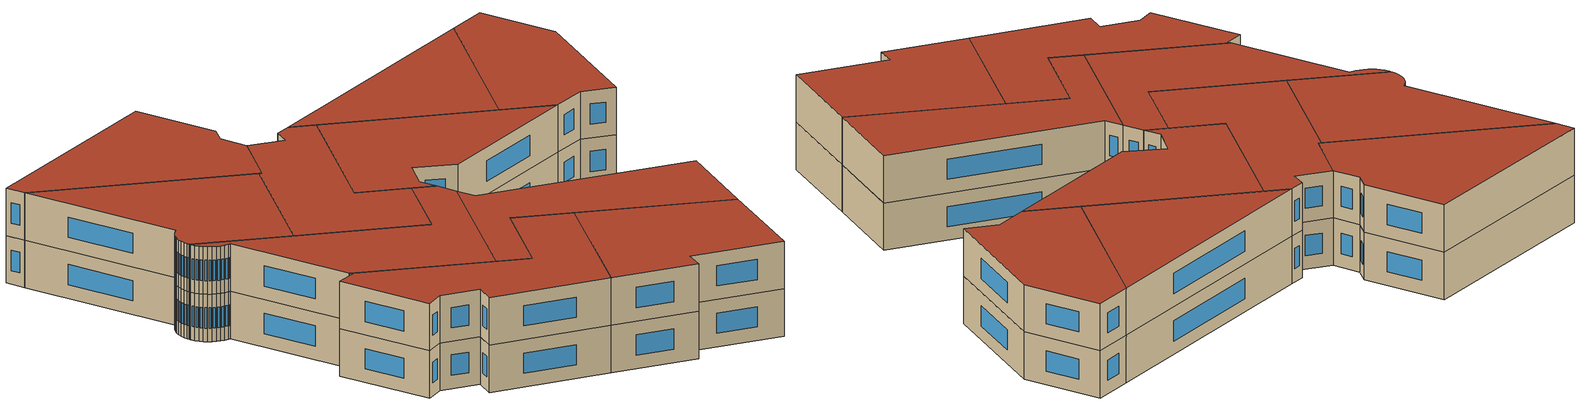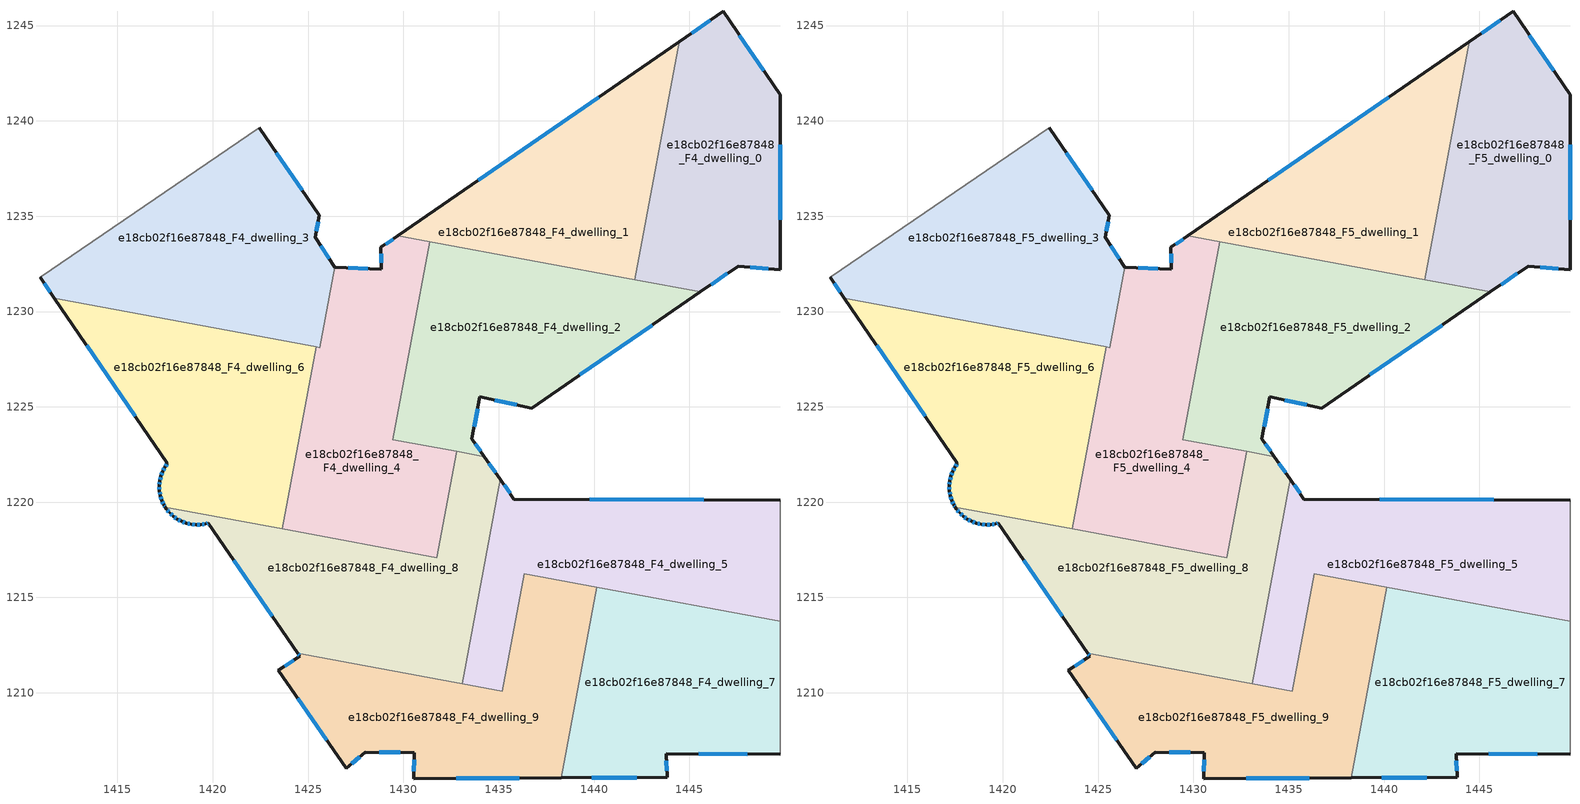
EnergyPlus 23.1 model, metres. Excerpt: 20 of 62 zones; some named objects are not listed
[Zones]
e18cb02f16e87848_F4_dwelling_0
 floor to e18cb02f16e87848_F3_dwelling_0 (EU_floor_Construction): 1446.76,1245.74 1449.75,1241.37 1449.75,1232.18 1447.55,1232.39 1445.58,1231.03 1442.14,1231.66 1444.46,1244.15 z12
 wall outside (EU_wall_Construction): 1445.58,1231.03 1447.55,1232.39 1449.75,1232.18 1449.75,1241.37 1446.76,1245.74 1444.46,1244.15 z12:15
 wall to e18cb02f16e87848_F4_dwelling_1 (EU_wall_Construction): 1444.46,1244.15 1442.14,1231.66 z12:15
 wall to e18cb02f16e87848_F4_dwelling_2 (EU_wall_Construction): 1442.14,1231.66 1445.58,1231.03 z12:15
 window (EU_Window_Construction): 1446.11,1245.29 1445.12,1244.61 / 1448.9,1242.62 1447.62,1244.49 / 1449.75,1234.81 1449.75,1238.74 / 1448.18,1232.33 1449.12,1232.24 / 1446.14,1231.41 1446.99,1232 z12.86:14.14
e18cb02f16e87848_F4_dwelling_1
 floor to e18cb02f16e87848_F3_dwelling_1 (EU_floor_Construction): 1444.46,1244.15 1442.14,1231.66 1429.72,1233.97 z12
 wall outside (EU_wall_Construction): 1444.46,1244.15 1429.72,1233.97 z12:15
 wall to e18cb02f16e87848_F4_dwelling_4 (EU_wall_Construction): 1429.72,1233.97 1431.37,1233.66 z12:15
 wall to e18cb02f16e87848_F4_dwelling_2 (EU_wall_Construction): 1431.38,1233.67 1442.14,1231.66 z12:15
 window (EU_Window_Construction): 1440.25,1241.24 1433.93,1236.88 z12.86:14.14
e18cb02f16e87848_F4_dwelling_2
 floor to e18cb02f16e87848_F3_dwelling_2 (EU_floor_Construction): 1445.58,1231.03 1436.72,1224.93 1434.01,1225.52 1433.59,1223.34 1434.24,1222.39 1429.45,1223.28 1431.38,1233.67 z12
 wall outside (EU_wall_Construction): 1434.24,1222.39 1433.59,1223.34 1434.01,1225.52 1436.72,1224.93 1445.58,1231.03 z12:15
 wall to e18cb02f16e87848_F4_dwelling_4 (EU_wall_Construction): 1431.38,1233.67 1429.45,1223.28 1432.79,1222.66 z12:15
 wall to e18cb02f16e87848_F4_dwelling_8 (EU_wall_Construction): 1432.79,1222.66 1434.24,1222.39 z12:15
 window (EU_Window_Construction): 1434.79,1225.35 1435.95,1225.1 / 1433.71,1223.96 1433.89,1224.9 / 1434.06,1222.66 1433.77,1223.07 / 1439.25,1226.67 1443.05,1229.28 z12.86:14.14
e18cb02f16e87848_F4_dwelling_3
 floor to e18cb02f16e87848_F3_dwelling_3 (EU_floor_Construction): 1422.43,1239.64 1425.59,1235.05 1425.38,1233.88 1426.4,1232.32 1425.61,1228.11 1411.68,1230.7 1410.94,1231.78 z12
 wall outside (EU_wall_Construction): 1426.4,1232.32 1425.38,1233.88 1425.59,1235.05 1422.43,1239.64 / 1410.94,1231.78 1411.68,1230.7 z12:15
 wall to e18cb02f16e87848_F4_dwelling_4 (EU_wall_Construction): 1425.43,1228.14 1425.61,1228.11 1426.4,1232.32 z12:15
 wall adiabatic (EU_wall_Construction): 1422.43,1239.64 1410.94,1231.78 z12:15
 wall to e18cb02f16e87848_F4_dwelling_6 (EU_wall_Construction): 1411.68,1230.7 1425.43,1228.14 z12:15
 window (EU_Window_Construction): 1424.68,1236.36 1423.33,1238.33 / 1425.44,1234.22 1425.53,1234.71 / 1426.11,1232.77 1425.67,1233.44 / 1411.15,1231.47 1411.47,1231.01 z12.86:14.14
e18cb02f16e87848_F4_dwelling_4
 floor to e18cb02f16e87848_F3_dwelling_4 (EU_floor_Construction): 1431.38,1233.67 1429.45,1223.28 1432.79,1222.66 1431.75,1217.09 1423.66,1218.6 1425.43,1228.14 1425.61,1228.11 1426.4,1232.32 1428.84,1232.23 1428.82,1233.36 1429.72,1233.97 z12
 wall outside (EU_wall_Construction): 1429.72,1233.97 1428.82,1233.36 1428.84,1232.23 1426.4,1232.32 z12:15
 wall to e18cb02f16e87848_F4_dwelling_8 (EU_wall_Construction): 1423.66,1218.6 1431.75,1217.09 1432.79,1222.66 z12:15
 wall to e18cb02f16e87848_F4_dwelling_6 (EU_wall_Construction): 1425.43,1228.14 1423.66,1218.6 z12:15
 window (EU_Window_Construction): 1428.83,1233.03 1428.83,1232.55 / 1429.46,1233.8 1429.08,1233.53 / 1428.14,1232.25 1427.1,1232.29 z12.86:14.14
e18cb02f16e87848_F4_dwelling_5
 floor to e18cb02f16e87848_F3_dwelling_5 (EU_floor_Construction): 1449.75,1220.1 1449.75,1213.75 1436.34,1216.24 1435.19,1210.08 1433.08,1210.47 1435.07,1221.2 1435.8,1220.16 z12
 wall outside (EU_wall_Construction): 1449.75,1220.1 1435.8,1220.16 1435.07,1221.2 z12:15
 wall adiabatic (EU_wall_Construction): 1449.75,1213.75 1449.75,1220.1 z12:15
 wall to e18cb02f16e87848_F4_dwelling_9 (EU_wall_Construction): 1433.08,1210.47 1435.19,1210.08 1436.34,1216.24 1440.15,1215.54 z12:15
 wall to e18cb02f16e87848_F4_dwelling_8 (EU_wall_Construction): 1435.07,1221.2 1433.08,1210.47 z12:15
 wall to e18cb02f16e87848_F4_dwelling_7 (EU_wall_Construction): 1440.15,1215.54 1449.75,1213.75 z12:15
 window (EU_Window_Construction): 1435.59,1220.46 1435.28,1220.9 / 1445.77,1220.12 1439.79,1220.14 z12.86:14.14
e18cb02f16e87848_F4_dwelling_6
 floor to e18cb02f16e87848_F3_dwelling_6 (EU_floor_Construction): 1425.43,1228.14 1423.66,1218.6 1417.5,1219.74 1417.43,1219.86 1417.33,1220.09 1417.25,1220.34 1417.21,1220.6 1417.2,1220.86 1417.22,1221.12 1417.28,1221.37 1417.37,1221.61 1417.49,1221.84 1417.62,1222.03 1411.68,1230.7 z12
 wall outside (EU_wall_Construction): 1411.68,1230.7 1417.62,1222.03 1417.49,1221.84 1417.37,1221.61 1417.28,1221.37 1417.22,1221.12 1417.2,1220.86 1417.21,1220.6 1417.25,1220.34 1417.33,1220.09 1417.43,1219.86 1417.5,1219.74 z12:15
 wall to e18cb02f16e87848_F4_dwelling_8 (EU_wall_Construction): 1417.5,1219.74 1423.66,1218.6 z12:15
 window (EU_Window_Construction): 1417.36,1220.03 1417.4,1219.92 / 1417.27,1220.27 1417.3,1220.16 / 1417.22,1220.52 1417.24,1220.42 / 1417.2,1220.78 1417.2,1220.67 / 1417.22,1221.04 1417.21,1220.93 / 1417.26,1221.3 1417.24,1221.19 / 1417.35,1221.54 1417.31,1221.44 / 1417.46,1221.78 1417.41,1221.68 / 1417.59,1221.98 1417.53,1221.9 / 1413.38,1228.22 1415.93,1224.51 / 1417.45,1219.82 1417.48,1219.78 z12.86:14.14
e18cb02f16e87848_F4_dwelling_7
 floor to e18cb02f16e87848_F3_dwelling_7 (EU_floor_Construction): 1449.75,1213.75 1449.75,1206.77 1443.78,1206.8 1443.84,1205.56 1438.29,1205.54 1440.15,1215.54 z12
 wall outside (EU_wall_Construction): 1438.29,1205.54 1443.84,1205.56 1443.78,1206.8 1449.75,1206.77 z12:15
 wall to e18cb02f16e87848_F4_dwelling_9 (EU_wall_Construction): 1440.15,1215.54 1438.29,1205.54 z12:15
 wall adiabatic (EU_wall_Construction): 1449.75,1206.77 1449.75,1213.75 z12:15
 window (EU_Window_Construction): 1445.49,1206.79 1448.05,1206.78 / 1443.82,1205.92 1443.8,1206.45 / 1439.87,1205.54 1442.25,1205.56 z12.86:14.14
e18cb02f16e87848_F4_dwelling_8
 floor to e18cb02f16e87848_F3_dwelling_8 (EU_floor_Construction): 1434.24,1222.39 1435.07,1221.2 1433.08,1210.47 1424.45,1212.07 1419.77,1218.9 1419.64,1218.87 1419.38,1218.82 1419.12,1218.81 1418.86,1218.84 1418.61,1218.9 1418.37,1218.99 1418.14,1219.11 1417.93,1219.26 1417.74,1219.44 1417.57,1219.64 1417.54,1219.67 1417.5,1219.74 1431.75,1217.09 1432.79,1222.66 z12
 wall outside (EU_wall_Construction): 1417.5,1219.74 1417.54,1219.67 1417.57,1219.64 1417.74,1219.44 1417.93,1219.26 1418.14,1219.11 1418.37,1218.99 1418.61,1218.9 1418.86,1218.84 1419.12,1218.81 1419.38,1218.82 1419.64,1218.87 1419.77,1218.9 1424.45,1212.07 / 1435.07,1221.2 1434.24,1222.39 z12:15
 wall to e18cb02f16e87848_F4_dwelling_9 (EU_wall_Construction): 1424.45,1212.07 1433.08,1210.47 z12:15
 window (EU_Window_Construction): 1418.2,1219.07 1418.3,1219.02 / 1417.99,1219.22 1418.08,1219.15 / 1417.79,1219.39 1417.87,1219.31 / 1417.62,1219.58 1417.69,1219.49 / 1434.84,1221.54 1434.48,1222.05 / 1421.11,1216.95 1423.11,1214.02 / 1419.68,1218.88 1419.73,1218.89 / 1419.46,1218.83 1419.56,1218.85 / 1419.2,1218.82 1419.31,1218.82 / 1418.94,1218.83 1419.05,1218.82 / 1418.68,1218.88 1418.79,1218.85 / 1418.44,1218.96 1418.54,1218.92 z12.86:14.14
e18cb02f16e87848_F4_dwelling_9
 floor to e18cb02f16e87848_F3_dwelling_9 (EU_floor_Construction): 1440.15,1215.54 1438.29,1205.54 1430.55,1205.5 1430.56,1206.87 1428.01,1206.88 1427.01,1206.03 1423.45,1211.17 1424.56,1211.91 1424.45,1212.07 1435.19,1210.08 1436.34,1216.24 z12
 wall outside (EU_wall_Construction): 1424.45,1212.07 1424.56,1211.91 1423.45,1211.17 1427.01,1206.03 1428.01,1206.88 1430.56,1206.87 1430.55,1205.5 1438.29,1205.54 z12:15
 window (EU_Window_Construction): 1428.74,1206.88 1429.83,1206.87 / 1427.29,1206.27 1427.72,1206.64 / 1424.47,1209.7 1425.99,1207.5 / 1424.24,1211.7 1423.76,1211.38 / 1424.48,1212.03 1424.53,1211.96 / 1432.76,1205.51 1436.08,1205.53 / 1430.56,1206.48 1430.55,1205.89 z12.86:14.14
e18cb02f16e87848_F5_dwelling_0
 floor to e18cb02f16e87848_F4_dwelling_0 (EU_floor_Construction): 1446.76,1245.74 1449.75,1241.37 1449.75,1232.18 1447.55,1232.39 1445.58,1231.03 1442.14,1231.66 1444.46,1244.15 z15
 wall outside (EU_wall_Construction): 1445.58,1231.03 1447.55,1232.39 1449.75,1232.18 1449.75,1241.37 1446.76,1245.74 1444.46,1244.15 z15:18
 wall to e18cb02f16e87848_F5_dwelling_1 (EU_wall_Construction): 1444.46,1244.15 1442.14,1231.66 z15:18
 wall to e18cb02f16e87848_F5_dwelling_2 (EU_wall_Construction): 1442.14,1231.66 1445.58,1231.03 z15:18
 window (EU_Window_Construction): 1446.11,1245.29 1445.12,1244.61 / 1448.9,1242.62 1447.62,1244.49 / 1449.75,1234.81 1449.75,1238.74 / 1448.18,1232.33 1449.12,1232.24 / 1446.14,1231.41 1446.99,1232 z15.86:17.14
 roof outside (EU_roof_Construction): 1449.75,1232.18 1449.75,1241.37 1446.76,1245.74 1444.46,1244.15 1442.14,1231.66 1445.58,1231.03 1447.55,1232.39 z18
e18cb02f16e87848_F5_dwelling_1
 floor to e18cb02f16e87848_F4_dwelling_1 (EU_floor_Construction): 1444.46,1244.15 1442.14,1231.66 1429.72,1233.97 z15
 wall outside (EU_wall_Construction): 1444.46,1244.15 1429.72,1233.97 z15:18
 wall to e18cb02f16e87848_F5_dwelling_4 (EU_wall_Construction): 1429.72,1233.97 1431.37,1233.66 z15:18
 wall to e18cb02f16e87848_F5_dwelling_2 (EU_wall_Construction): 1431.38,1233.67 1442.14,1231.66 z15:18
 window (EU_Window_Construction): 1440.25,1241.24 1433.93,1236.88 z15.86:17.14
 roof outside (EU_roof_Construction): 1442.14,1231.66 1444.46,1244.15 1429.72,1233.97 z18
e18cb02f16e87848_F5_dwelling_2
 floor to e18cb02f16e87848_F4_dwelling_2 (EU_floor_Construction): 1445.58,1231.03 1436.72,1224.93 1434.01,1225.52 1433.59,1223.34 1434.24,1222.39 1429.45,1223.28 1431.38,1233.67 z15
 wall outside (EU_wall_Construction): 1434.24,1222.39 1433.59,1223.34 1434.01,1225.52 1436.72,1224.93 1445.58,1231.03 z15:18
 wall to e18cb02f16e87848_F5_dwelling_4 (EU_wall_Construction): 1431.38,1233.67 1429.45,1223.28 1432.79,1222.66 z15:18
 wall to e18cb02f16e87848_F5_dwelling_8 (EU_wall_Construction): 1432.79,1222.66 1434.24,1222.39 z15:18
 window (EU_Window_Construction): 1434.79,1225.35 1435.95,1225.1 / 1433.71,1223.96 1433.89,1224.9 / 1434.06,1222.66 1433.77,1223.07 / 1439.25,1226.67 1443.05,1229.28 z15.86:17.14
 roof outside (EU_roof_Construction): 1445.58,1231.03 1431.38,1233.67 1429.45,1223.28 1434.24,1222.39 1433.59,1223.34 1434.01,1225.52 1436.72,1224.93 z18
e18cb02f16e87848_F5_dwelling_3
 floor to e18cb02f16e87848_F4_dwelling_3 (EU_floor_Construction): 1422.43,1239.64 1425.59,1235.05 1425.38,1233.88 1426.4,1232.32 1425.61,1228.11 1411.68,1230.7 1410.94,1231.78 z15
 wall outside (EU_wall_Construction): 1426.4,1232.32 1425.38,1233.88 1425.59,1235.05 1422.43,1239.64 / 1410.94,1231.78 1411.68,1230.7 z15:18
 wall to e18cb02f16e87848_F5_dwelling_4 (EU_wall_Construction): 1425.43,1228.14 1425.61,1228.11 1426.4,1232.32 z15:18
 wall adiabatic (EU_wall_Construction): 1422.43,1239.64 1410.94,1231.78 z15:18
 wall to e18cb02f16e87848_F5_dwelling_6 (EU_wall_Construction): 1411.68,1230.7 1425.43,1228.14 z15:18
 window (EU_Window_Construction): 1424.68,1236.36 1423.33,1238.33 / 1425.44,1234.22 1425.53,1234.71 / 1426.11,1232.77 1425.67,1233.44 / 1411.15,1231.47 1411.47,1231.01 z15.86:17.14
 roof outside (EU_roof_Construction): 1425.61,1228.11 1426.4,1232.32 1425.38,1233.88 1425.59,1235.05 1422.43,1239.64 1410.94,1231.78 1411.68,1230.7 z18
e18cb02f16e87848_F5_dwelling_4
 floor to e18cb02f16e87848_F4_dwelling_4 (EU_floor_Construction): 1431.38,1233.67 1429.45,1223.28 1432.79,1222.66 1431.75,1217.09 1423.66,1218.6 1425.43,1228.14 1425.61,1228.11 1426.4,1232.32 1428.84,1232.23 1428.82,1233.36 1429.72,1233.97 z15
 wall outside (EU_wall_Construction): 1429.72,1233.97 1428.82,1233.36 1428.84,1232.23 1426.4,1232.32 z15:18
 wall to e18cb02f16e87848_F5_dwelling_8 (EU_wall_Construction): 1423.66,1218.6 1431.75,1217.09 1432.79,1222.66 z15:18
 wall to e18cb02f16e87848_F5_dwelling_6 (EU_wall_Construction): 1425.43,1228.14 1423.66,1218.6 z15:18
 window (EU_Window_Construction): 1428.83,1233.03 1428.83,1232.55 / 1429.46,1233.8 1429.08,1233.53 / 1428.14,1232.25 1427.1,1232.29 z15.86:17.14
 roof outside (EU_roof_Construction): 1431.75,1217.09 1432.79,1222.66 1429.45,1223.28 1431.38,1233.67 1429.72,1233.97 1428.82,1233.36 1428.84,1232.23 1426.4,1232.32 1425.61,1228.11 1425.43,1228.14 1423.66,1218.6 z18
e18cb02f16e87848_F5_dwelling_5
 floor to e18cb02f16e87848_F4_dwelling_5 (EU_floor_Construction): 1449.75,1220.1 1449.75,1213.75 1436.34,1216.24 1435.19,1210.08 1433.08,1210.47 1435.07,1221.2 1435.8,1220.16 z15
 wall outside (EU_wall_Construction): 1449.75,1220.1 1435.8,1220.16 1435.07,1221.2 z15:18
 wall adiabatic (EU_wall_Construction): 1449.75,1213.75 1449.75,1220.1 z15:18
 wall to e18cb02f16e87848_F5_dwelling_9 (EU_wall_Construction): 1433.08,1210.47 1435.19,1210.08 1436.34,1216.24 1440.15,1215.54 z15:18
 wall to e18cb02f16e87848_F5_dwelling_8 (EU_wall_Construction): 1435.07,1221.2 1433.08,1210.47 z15:18
 wall to e18cb02f16e87848_F5_dwelling_7 (EU_wall_Construction): 1440.15,1215.54 1449.75,1213.75 z15:18
 window (EU_Window_Construction): 1435.59,1220.46 1435.28,1220.9 / 1445.77,1220.12 1439.79,1220.14 z15.86:17.14
 roof outside (EU_roof_Construction): 1449.75,1213.75 1449.75,1220.1 1435.8,1220.16 1435.07,1221.2 1433.08,1210.47 1435.19,1210.08 1436.34,1216.24 z18
e18cb02f16e87848_F5_dwelling_6
 floor to e18cb02f16e87848_F4_dwelling_6 (EU_floor_Construction): 1425.43,1228.14 1423.66,1218.6 1417.5,1219.74 1417.43,1219.86 1417.33,1220.09 1417.25,1220.34 1417.21,1220.6 1417.2,1220.86 1417.22,1221.12 1417.28,1221.37 1417.37,1221.61 1417.49,1221.84 1417.62,1222.03 1411.68,1230.7 z15
 wall outside (EU_wall_Construction): 1411.68,1230.7 1417.62,1222.03 1417.49,1221.84 1417.37,1221.61 1417.28,1221.37 1417.22,1221.12 1417.2,1220.86 1417.21,1220.6 1417.25,1220.34 1417.33,1220.09 1417.43,1219.86 1417.5,1219.74 z15:18
 wall to e18cb02f16e87848_F5_dwelling_8 (EU_wall_Construction): 1417.5,1219.74 1423.66,1218.6 z15:18
 window (EU_Window_Construction): 1417.36,1220.03 1417.4,1219.92 / 1417.27,1220.27 1417.3,1220.16 / 1417.22,1220.52 1417.24,1220.42 / 1417.2,1220.78 1417.2,1220.67 / 1417.22,1221.04 1417.21,1220.93 / 1417.26,1221.3 1417.24,1221.19 / 1417.35,1221.54 1417.31,1221.44 / 1417.46,1221.78 1417.41,1221.68 / 1417.59,1221.98 1417.53,1221.9 / 1413.38,1228.22 1415.93,1224.51 / 1417.45,1219.82 1417.48,1219.78 z15.86:17.14
 roof outside (EU_roof_Construction): 1423.66,1218.6 1425.43,1228.14 1411.68,1230.7 1417.62,1222.03 1417.49,1221.84 1417.37,1221.61 1417.28,1221.37 1417.22,1221.12 1417.2,1220.86 1417.21,1220.6 1417.25,1220.34 1417.33,1220.09 1417.43,1219.86 1417.5,1219.74 z18
e18cb02f16e87848_F5_dwelling_7
 floor to e18cb02f16e87848_F4_dwelling_7 (EU_floor_Construction): 1449.75,1213.75 1449.75,1206.77 1443.78,1206.8 1443.84,1205.56 1438.29,1205.54 1440.15,1215.54 z15
 wall outside (EU_wall_Construction): 1438.29,1205.54 1443.84,1205.56 1443.78,1206.8 1449.75,1206.77 z15:18
 wall to e18cb02f16e87848_F5_dwelling_9 (EU_wall_Construction): 1440.15,1215.54 1438.29,1205.54 z15:18
 wall adiabatic (EU_wall_Construction): 1449.75,1206.77 1449.75,1213.75 z15:18
 window (EU_Window_Construction): 1445.49,1206.79 1448.05,1206.78 / 1443.82,1205.92 1443.8,1206.45 / 1439.87,1205.54 1442.25,1205.56 z15.86:17.14
 roof outside (EU_roof_Construction): 1449.75,1206.77 1449.75,1213.75 1440.15,1215.54 1438.29,1205.54 1443.84,1205.56 1443.78,1206.8 z18
e18cb02f16e87848_F5_dwelling_8
 floor to e18cb02f16e87848_F4_dwelling_8 (EU_floor_Construction): 1434.24,1222.39 1435.07,1221.2 1433.08,1210.47 1424.45,1212.07 1419.77,1218.9 1419.64,1218.87 1419.38,1218.82 1419.12,1218.81 1418.86,1218.84 1418.61,1218.9 1418.37,1218.99 1418.14,1219.11 1417.93,1219.26 1417.74,1219.44 1417.57,1219.64 1417.54,1219.67 1417.5,1219.74 1431.75,1217.09 1432.79,1222.66 z15
 wall outside (EU_wall_Construction): 1417.5,1219.74 1417.54,1219.67 1417.57,1219.64 1417.74,1219.44 1417.93,1219.26 1418.14,1219.11 1418.37,1218.99 1418.61,1218.9 1418.86,1218.84 1419.12,1218.81 1419.38,1218.82 1419.64,1218.87 1419.77,1218.9 1424.45,1212.07 / 1435.07,1221.2 1434.24,1222.39 z15:18
 wall to e18cb02f16e87848_F5_dwelling_9 (EU_wall_Construction): 1424.45,1212.07 1433.08,1210.47 z15:18
 window (EU_Window_Construction): 1418.2,1219.07 1418.3,1219.02 / 1417.99,1219.22 1418.08,1219.15 / 1417.79,1219.39 1417.87,1219.31 / 1417.62,1219.58 1417.69,1219.49 / 1434.84,1221.54 1434.48,1222.05 / 1421.11,1216.95 1423.11,1214.02 / 1419.68,1218.88 1419.73,1218.89 / 1419.46,1218.83 1419.56,1218.85 / 1419.2,1218.82 1419.31,1218.82 / 1418.94,1218.83 1419.05,1218.82 / 1418.68,1218.88 1418.79,1218.85 / 1418.44,1218.96 1418.54,1218.92 z15.86:17.14
 roof outside (EU_roof_Construction): 1433.08,1210.47 1435.07,1221.2 1434.24,1222.39 1432.79,1222.66 1431.75,1217.09 1417.5,1219.74 1417.54,1219.67 1417.57,1219.64 1417.74,1219.44 1417.93,1219.26 1418.14,1219.11 1418.37,1218.99 1418.61,1218.9 1418.86,1218.84 1419.12,1218.81 1419.38,1218.82 1419.64,1218.87 1419.77,1218.9 1424.45,1212.07 z18
e18cb02f16e87848_F5_dwelling_9
 floor to e18cb02f16e87848_F4_dwelling_9 (EU_floor_Construction): 1440.15,1215.54 1438.29,1205.54 1430.55,1205.5 1430.56,1206.87 1428.01,1206.88 1427.01,1206.03 1423.45,1211.17 1424.56,1211.91 1424.45,1212.07 1435.19,1210.08 1436.34,1216.24 z15
 wall outside (EU_wall_Construction): 1424.45,1212.07 1424.56,1211.91 1423.45,1211.17 1427.01,1206.03 1428.01,1206.88 1430.56,1206.87 1430.55,1205.5 1438.29,1205.54 z15:18
 window (EU_Window_Construction): 1428.74,1206.88 1429.83,1206.87 / 1427.29,1206.27 1427.72,1206.64 / 1424.47,1209.7 1425.99,1207.5 / 1424.24,1211.7 1423.76,1211.38 / 1424.48,1212.03 1424.53,1211.96 / 1432.76,1205.51 1436.08,1205.53 / 1430.56,1206.48 1430.55,1205.89 z15.86:17.14
 roof outside (EU_roof_Construction): 1438.29,1205.54 1440.15,1215.54 1436.34,1216.24 1435.19,1210.08 1424.45,1212.07 1424.56,1211.91 1423.45,1211.17 1427.01,1206.03 1428.01,1206.88 1430.56,1206.87 1430.55,1205.5 z18
[Building]
EU S2 Campaign: North Axis=0; Terrain=City; Solar Distribution=FullExterior
[Site:Location]
Helsinki-Vantaa.AP: Latitude=60.317; Longitude=24.963; Time Zone=2; Elevation=54.6
[SizingPeriod:WeatherFileDays]
AnnualSizingPeriod: Begin Month=1; Begin Day of Month=1; End Month=12; End Day of Month=31; Day of Week for Start Day=Monday; Use Weather File Daylight Saving Period=No; Use Weather File Rain and Snow Indicators=No
[MATERIAL]
EU_InternalMass_Material: Roughness=MediumRough; Thickness=0.1; Conductivity=1; Density=1800; Specific Heat=900; Thermal Absorptance=0.9; Solar Absorptance=0.7; Visible Absorptance=0.7
[MATERIAL:NOMASS] Roughness=MediumRough; Thermal Absorptance=0.9; Solar Absorptance=0.7; Visible Absorptance=0.7
Name | Thermal Resistance
EU_wall_NoMass | 1.10183
EU_roof_NoMass; EU_floor_NoMass | 1.70606
[WINDOWMATERIAL:SIMPLEGLAZINGSYSTEM]
EU_Window_SimpleGlazing: UFactor=3.11035; Solar Heat Gain Coefficient=0.8; Visible Transmittance=0.8
[CONSTRUCTION]
EU_wall_Construction: EU_wall_NoMass
EU_roof_Construction: EU_roof_NoMass
EU_floor_Construction: EU_floor_NoMass
EU_Window_Construction: EU_Window_SimpleGlazing
EU_InternalMass_Construction: EU_InternalMass_Material
[ZONE] Type=1; Multiplier=1; Ceiling Height=autocalculate; Floor Area=autocalculate; Part of Total Floor Area=Yes
Name | Volume
e18cb02f16e87848_F4_dwelling_0; e18cb02f16e87848_F5_dwelling_0; e18cb02f16e87848_F4_dwelling_1; e18cb02f16e87848_F5_dwelling_1 | 240.799
e18cb02f16e87848_F4_dwelling_2; e18cb02f16e87848_F5_dwelling_2 | 279.791
e18cb02f16e87848_F4_dwelling_3; e18cb02f16e87848_F5_dwelling_3 | 294.716
e18cb02f16e87848_F4_dwelling_4; e18cb02f16e87848_F5_dwelling_4 | 274.489
e18cb02f16e87848_F4_dwelling_5; e18cb02f16e87848_F5_dwelling_5 | 268.503
e18cb02f16e87848_F4_dwelling_6; e18cb02f16e87848_F5_dwelling_6 | 274.513
e18cb02f16e87848_F4_dwelling_7; e18cb02f16e87848_F5_dwelling_7 | 267.754
e18cb02f16e87848_F4_dwelling_8; e18cb02f16e87848_F5_dwelling_8 | 268.499
e18cb02f16e87848_F4_dwelling_9; e18cb02f16e87848_F5_dwelling_9 | 267.735
[INTERNALMASS] Construction=EU_InternalMass_Construction
Name | Zone or ZoneList | Surface Area
e18cb02f16e87848_F4_dwelling_0_EU_InternalMass | e18cb02f16e87848_F4_dwelling_0 | 80.2664
e18cb02f16e87848_F4_dwelling_1_EU_InternalMass | e18cb02f16e87848_F4_dwelling_1 | 80.2656
e18cb02f16e87848_F4_dwelling_2_EU_InternalMass | e18cb02f16e87848_F4_dwelling_2 | 93.2647
e18cb02f16e87848_F4_dwelling_3_EU_InternalMass | e18cb02f16e87848_F4_dwelling_3 | 98.2394
e18cb02f16e87848_F4_dwelling_4_EU_InternalMass | e18cb02f16e87848_F4_dwelling_4 | 91.5094
e18cb02f16e87848_F4_dwelling_5_EU_InternalMass | e18cb02f16e87848_F4_dwelling_5 | 89.5008
e18cb02f16e87848_F4_dwelling_6_EU_InternalMass | e18cb02f16e87848_F4_dwelling_6 | 91.5051
e18cb02f16e87848_F4_dwelling_7_EU_InternalMass | e18cb02f16e87848_F4_dwelling_7 | 89.2513
e18cb02f16e87848_F4_dwelling_8_EU_InternalMass | e18cb02f16e87848_F4_dwelling_8 | 89.4984
e18cb02f16e87848_F4_dwelling_9_EU_InternalMass | e18cb02f16e87848_F4_dwelling_9 | 89.2452
e18cb02f16e87848_F5_dwelling_0_EU_InternalMass | e18cb02f16e87848_F5_dwelling_0 | 80.2664
e18cb02f16e87848_F5_dwelling_1_EU_InternalMass | e18cb02f16e87848_F5_dwelling_1 | 80.2656
e18cb02f16e87848_F5_dwelling_2_EU_InternalMass | e18cb02f16e87848_F5_dwelling_2 | 93.2647
e18cb02f16e87848_F5_dwelling_3_EU_InternalMass | e18cb02f16e87848_F5_dwelling_3 | 98.2394
e18cb02f16e87848_F5_dwelling_4_EU_InternalMass | e18cb02f16e87848_F5_dwelling_4 | 91.5094
e18cb02f16e87848_F5_dwelling_5_EU_InternalMass | e18cb02f16e87848_F5_dwelling_5 | 89.5008
e18cb02f16e87848_F5_dwelling_6_EU_InternalMass | e18cb02f16e87848_F5_dwelling_6 | 91.5051
e18cb02f16e87848_F5_dwelling_7_EU_InternalMass | e18cb02f16e87848_F5_dwelling_7 | 89.2513
e18cb02f16e87848_F5_dwelling_8_EU_InternalMass | e18cb02f16e87848_F5_dwelling_8 | 89.4984
e18cb02f16e87848_F5_dwelling_9_EU_InternalMass | e18cb02f16e87848_F5_dwelling_9 | 89.2452
[OTHEREQUIPMENT] Fuel Type=Electricity; Design Level Calculation Method=Watts/Area; Power per Zone Floor Area=1; Fraction Latent=0; Fraction Radiant=0; Fraction Lost=0; Carbon Dioxide Generation Rate=0; EndUse Subcategory=EU_Step8_InternalGains
Name | Zone or ZoneList or Space or SpaceList | Schedule
EU_Step8_InternalGain_e18cb02f16e87848_F4_dwelling_0_f000 | e18cb02f16e87848_F4_dwelling_0 | EU_Step8_GainSchedule_e18cb02f16e87848_F4_dwelling_0_f000
EU_Step8_InternalGain_e18cb02f16e87848_F4_dwelling_1_f000 | e18cb02f16e87848_F4_dwelling_1 | EU_Step8_GainSchedule_e18cb02f16e87848_F4_dwelling_1_f000
EU_Step8_InternalGain_e18cb02f16e87848_F4_dwelling_2_f000 | e18cb02f16e87848_F4_dwelling_2 | EU_Step8_GainSchedule_e18cb02f16e87848_F4_dwelling_2_f000
EU_Step8_InternalGain_e18cb02f16e87848_F4_dwelling_3_f000 | e18cb02f16e87848_F4_dwelling_3 | EU_Step8_GainSchedule_e18cb02f16e87848_F4_dwelling_3_f000
EU_Step8_InternalGain_e18cb02f16e87848_F4_dwelling_4_f000 | e18cb02f16e87848_F4_dwelling_4 | EU_Step8_GainSchedule_e18cb02f16e87848_F4_dwelling_4_f000
EU_Step8_InternalGain_e18cb02f16e87848_F4_dwelling_5_f000 | e18cb02f16e87848_F4_dwelling_5 | EU_Step8_GainSchedule_e18cb02f16e87848_F4_dwelling_5_f000
EU_Step8_InternalGain_e18cb02f16e87848_F4_dwelling_6_f000 | e18cb02f16e87848_F4_dwelling_6 | EU_Step8_GainSchedule_e18cb02f16e87848_F4_dwelling_6_f000
EU_Step8_InternalGain_e18cb02f16e87848_F4_dwelling_7_f000 | e18cb02f16e87848_F4_dwelling_7 | EU_Step8_GainSchedule_e18cb02f16e87848_F4_dwelling_7_f000
EU_Step8_InternalGain_e18cb02f16e87848_F4_dwelling_8_f000 | e18cb02f16e87848_F4_dwelling_8 | EU_Step8_GainSchedule_e18cb02f16e87848_F4_dwelling_8_f000
EU_Step8_InternalGain_e18cb02f16e87848_F4_dwelling_9_f000 | e18cb02f16e87848_F4_dwelling_9 | EU_Step8_GainSchedule_e18cb02f16e87848_F4_dwelling_9_f000
EU_Step8_InternalGain_e18cb02f16e87848_F5_dwelling_0_f000 | e18cb02f16e87848_F5_dwelling_0 | EU_Step8_GainSchedule_e18cb02f16e87848_F5_dwelling_0_f000
EU_Step8_InternalGain_e18cb02f16e87848_F5_dwelling_1_f000 | e18cb02f16e87848_F5_dwelling_1 | EU_Step8_GainSchedule_e18cb02f16e87848_F5_dwelling_1_f000
EU_Step8_InternalGain_e18cb02f16e87848_F5_dwelling_2_f000 | e18cb02f16e87848_F5_dwelling_2 | EU_Step8_GainSchedule_e18cb02f16e87848_F5_dwelling_2_f000
EU_Step8_InternalGain_e18cb02f16e87848_F5_dwelling_3_f000 | e18cb02f16e87848_F5_dwelling_3 | EU_Step8_GainSchedule_e18cb02f16e87848_F5_dwelling_3_f000
EU_Step8_InternalGain_e18cb02f16e87848_F5_dwelling_4_f000 | e18cb02f16e87848_F5_dwelling_4 | EU_Step8_GainSchedule_e18cb02f16e87848_F5_dwelling_4_f000
EU_Step8_InternalGain_e18cb02f16e87848_F5_dwelling_5_f000 | e18cb02f16e87848_F5_dwelling_5 | EU_Step8_GainSchedule_e18cb02f16e87848_F5_dwelling_5_f000
EU_Step8_InternalGain_e18cb02f16e87848_F5_dwelling_6_f000 | e18cb02f16e87848_F5_dwelling_6 | EU_Step8_GainSchedule_e18cb02f16e87848_F5_dwelling_6_f000
EU_Step8_InternalGain_e18cb02f16e87848_F5_dwelling_7_f000 | e18cb02f16e87848_F5_dwelling_7 | EU_Step8_GainSchedule_e18cb02f16e87848_F5_dwelling_7_f000
EU_Step8_InternalGain_e18cb02f16e87848_F5_dwelling_8_f000 | e18cb02f16e87848_F5_dwelling_8 | EU_Step8_GainSchedule_e18cb02f16e87848_F5_dwelling_8_f000
EU_Step8_InternalGain_e18cb02f16e87848_F5_dwelling_9_f000 | e18cb02f16e87848_F5_dwelling_9 | EU_Step8_GainSchedule_e18cb02f16e87848_F5_dwelling_9_f000
[ZONEVENTILATION:DESIGNFLOWRATE] Schedule=EU_AlwaysOn; Design Flow Rate Calculation Method=AirChanges/Hour; Air Changes per Hour=0.756316; Ventilation Type=Natural; Fan Pressure Rise=0; Fan Total Efficiency=1; Constant Term Coefficient=1; Temperature Term Coefficient=0; Velocity Term Coefficient=0; Velocity Squared Term Coefficient=0; Minimum Indoor Temperature=-100; Maximum Indoor Temperature=100; Delta Temperature=-100; Minimum Outdoor Temperature=-100; Maximum Outdoor Temperature=100; Maximum Wind Speed=40
Name | Zone or ZoneList or Space or SpaceList
EU_ConstantAir_e18cb02f16e87848_F4_dwelling_0 | e18cb02f16e87848_F4_dwelling_0
EU_ConstantAir_e18cb02f16e87848_F4_dwelling_1 | e18cb02f16e87848_F4_dwelling_1
EU_ConstantAir_e18cb02f16e87848_F4_dwelling_2 | e18cb02f16e87848_F4_dwelling_2
EU_ConstantAir_e18cb02f16e87848_F4_dwelling_3 | e18cb02f16e87848_F4_dwelling_3
EU_ConstantAir_e18cb02f16e87848_F4_dwelling_4 | e18cb02f16e87848_F4_dwelling_4
EU_ConstantAir_e18cb02f16e87848_F4_dwelling_5 | e18cb02f16e87848_F4_dwelling_5
EU_ConstantAir_e18cb02f16e87848_F4_dwelling_6 | e18cb02f16e87848_F4_dwelling_6
EU_ConstantAir_e18cb02f16e87848_F4_dwelling_7 | e18cb02f16e87848_F4_dwelling_7
EU_ConstantAir_e18cb02f16e87848_F4_dwelling_8 | e18cb02f16e87848_F4_dwelling_8
EU_ConstantAir_e18cb02f16e87848_F4_dwelling_9 | e18cb02f16e87848_F4_dwelling_9
EU_ConstantAir_e18cb02f16e87848_F5_dwelling_0 | e18cb02f16e87848_F5_dwelling_0
EU_ConstantAir_e18cb02f16e87848_F5_dwelling_1 | e18cb02f16e87848_F5_dwelling_1
EU_ConstantAir_e18cb02f16e87848_F5_dwelling_2 | e18cb02f16e87848_F5_dwelling_2
EU_ConstantAir_e18cb02f16e87848_F5_dwelling_3 | e18cb02f16e87848_F5_dwelling_3
EU_ConstantAir_e18cb02f16e87848_F5_dwelling_4 | e18cb02f16e87848_F5_dwelling_4
EU_ConstantAir_e18cb02f16e87848_F5_dwelling_5 | e18cb02f16e87848_F5_dwelling_5
EU_ConstantAir_e18cb02f16e87848_F5_dwelling_6 | e18cb02f16e87848_F5_dwelling_6
EU_ConstantAir_e18cb02f16e87848_F5_dwelling_7 | e18cb02f16e87848_F5_dwelling_7
EU_ConstantAir_e18cb02f16e87848_F5_dwelling_8 | e18cb02f16e87848_F5_dwelling_8
EU_ConstantAir_e18cb02f16e87848_F5_dwelling_9 | e18cb02f16e87848_F5_dwelling_9
[HVACTEMPLATE:ZONE:IDEALLOADSAIRSYSTEM] System Availability Schedule=EU_AlwaysOn; Maximum Heating Supply Air Temperature=50; Minimum Cooling Supply Air Temperature=13; Maximum Heating Supply Air Humidity Ratio=0.0156; Minimum Cooling Supply Air Humidity Ratio=0.0077; Heating Limit=NoLimit; Cooling Limit=NoLimit; Heating Availability Schedule=EU_AlwaysOn; Cooling Availability Schedule=EU_CoolingOff; Dehumidification Control Type=ConstantSensibleHeatRatio; Cooling Sensible Heat Ratio=0.7; Dehumidification Setpoint=60; Humidification Control Type=None; Humidification Setpoint=30; Outdoor Air Method=None; Outdoor Air Flow Rate per Person=0.00944; Outdoor Air Flow Rate per Zone Floor Area=0; Outdoor Air Flow Rate per Zone=0; Demand Controlled Ventilation Type=None; Outdoor Air Economizer Type=NoEconomizer; Heat Recovery Type=None; Sensible Heat Recovery Effectiveness=0.7; Latent Heat Recovery Effectiveness=0.65
Name | Template Thermostat
e18cb02f16e87848_F4_dwelling_0 | EU_HeatOnly_e18cb02f16e87848_F4_dwelling_0
e18cb02f16e87848_F4_dwelling_1 | EU_HeatOnly_e18cb02f16e87848_F4_dwelling_1
e18cb02f16e87848_F4_dwelling_2 | EU_HeatOnly_e18cb02f16e87848_F4_dwelling_2
e18cb02f16e87848_F4_dwelling_3 | EU_HeatOnly_e18cb02f16e87848_F4_dwelling_3
e18cb02f16e87848_F4_dwelling_4 | EU_HeatOnly_e18cb02f16e87848_F4_dwelling_4
e18cb02f16e87848_F4_dwelling_5 | EU_HeatOnly_e18cb02f16e87848_F4_dwelling_5
e18cb02f16e87848_F4_dwelling_6 | EU_HeatOnly_e18cb02f16e87848_F4_dwelling_6
e18cb02f16e87848_F4_dwelling_7 | EU_HeatOnly_e18cb02f16e87848_F4_dwelling_7
e18cb02f16e87848_F4_dwelling_8 | EU_HeatOnly_e18cb02f16e87848_F4_dwelling_8
e18cb02f16e87848_F4_dwelling_9 | EU_HeatOnly_e18cb02f16e87848_F4_dwelling_9
e18cb02f16e87848_F5_dwelling_0 | EU_HeatOnly_e18cb02f16e87848_F5_dwelling_0
e18cb02f16e87848_F5_dwelling_1 | EU_HeatOnly_e18cb02f16e87848_F5_dwelling_1
e18cb02f16e87848_F5_dwelling_2 | EU_HeatOnly_e18cb02f16e87848_F5_dwelling_2
e18cb02f16e87848_F5_dwelling_3 | EU_HeatOnly_e18cb02f16e87848_F5_dwelling_3
e18cb02f16e87848_F5_dwelling_4 | EU_HeatOnly_e18cb02f16e87848_F5_dwelling_4
e18cb02f16e87848_F5_dwelling_5 | EU_HeatOnly_e18cb02f16e87848_F5_dwelling_5
e18cb02f16e87848_F5_dwelling_6 | EU_HeatOnly_e18cb02f16e87848_F5_dwelling_6
e18cb02f16e87848_F5_dwelling_7 | EU_HeatOnly_e18cb02f16e87848_F5_dwelling_7
e18cb02f16e87848_F5_dwelling_8 | EU_HeatOnly_e18cb02f16e87848_F5_dwelling_8
e18cb02f16e87848_F5_dwelling_9 | EU_HeatOnly_e18cb02f16e87848_F5_dwelling_9
[SIZING:ZONE] Zone Cooling Design Supply Air Temperature Input Method=SupplyAirTemperature; Zone Cooling Design Supply Air Temperature=13; Zone Heating Design Supply Air Temperature Input Method=SupplyAirTemperature; Zone Heating Design Supply Air Temperature=50; Zone Cooling Design Supply Air Humidity Ratio=0.008; Zone Heating Design Supply Air Humidity Ratio=0.008; Cooling Design Air Flow Method=DesignDay; Cooling Design Air Flow Rate=0; Cooling Minimum Air Flow per Zone Floor Area=0.000762; Cooling Minimum Air Flow=0; Cooling Minimum Air Flow Fraction=0.2; Heating Design Air Flow Method=DesignDay; Heating Design Air Flow Rate=0; Heating Maximum Air Flow per Zone Floor Area=0.002032; Heating Maximum Air Flow=0.141576; Heating Maximum Air Flow Fraction=0.3; Account for Dedicated Outdoor Air System=No; Dedicated Outdoor Air System Control Strategy=NeutralSupplyAir; Dedicated Outdoor Air Low Setpoint Temperature for Design=autosize; Dedicated Outdoor Air High Setpoint Temperature for Design=autosize; Zone Load Sizing Method=Sensible Load Only No Latent Load; Zone Latent Cooling Design Supply Air Humidity Ratio Input Method=HumidityRatioDifference; Zone Cooling Design Supply Air Humidity Ratio Difference=0.005; Zone Latent Heating Design Supply Air Humidity Ratio Input Method=HumidityRatioDifference; Zone Humidification Design Supply Air Humidity Ratio Difference=0.005
e18cb02f16e87848_F4_dwelling_0; e18cb02f16e87848_F4_dwelling_1; e18cb02f16e87848_F4_dwelling_2; e18cb02f16e87848_F4_dwelling_3; e18cb02f16e87848_F4_dwelling_4; e18cb02f16e87848_F4_dwelling_5; e18cb02f16e87848_F4_dwelling_6; e18cb02f16e87848_F4_dwelling_7; e18cb02f16e87848_F4_dwelling_8; e18cb02f16e87848_F4_dwelling_9; e18cb02f16e87848_F5_dwelling_0; e18cb02f16e87848_F5_dwelling_1; e18cb02f16e87848_F5_dwelling_2; e18cb02f16e87848_F5_dwelling_3; e18cb02f16e87848_F5_dwelling_4; e18cb02f16e87848_F5_dwelling_5; e18cb02f16e87848_F5_dwelling_6; e18cb02f16e87848_F5_dwelling_7; e18cb02f16e87848_F5_dwelling_8; e18cb02f16e87848_F5_dwelling_9
[SCHEDULE:CONSTANT]
Name | Hourly Value
EU_AlwaysOn | 1
EU_CoolingOff | 0
[SCHEDULE:FILE] Column Number=1; Rows to Skip at Top=0; Number of Hours of Data=8760; Column Separator=Comma; Interpolate to Timestep=No; Minutes per Item=60; Adjust Schedule for Daylight Savings=Yes
Name | File
EU_Step8_GainSchedule_e18cb02f16e87848_F4_dwelling_0_f000 | ../../schedules/e18cb02f16e87848/e18cb02f16e87848_F4_dwelling_0_f000_gain.csv
EU_Step8_GainSchedule_e18cb02f16e87848_F4_dwelling_1_f000 | ../../schedules/e18cb02f16e87848/e18cb02f16e87848_F4_dwelling_1_f000_gain.csv
EU_Step8_GainSchedule_e18cb02f16e87848_F4_dwelling_2_f000 | ../../schedules/e18cb02f16e87848/e18cb02f16e87848_F4_dwelling_2_f000_gain.csv
EU_Step8_GainSchedule_e18cb02f16e87848_F4_dwelling_3_f000 | ../../schedules/e18cb02f16e87848/e18cb02f16e87848_F4_dwelling_3_f000_gain.csv
EU_Step8_GainSchedule_e18cb02f16e87848_F4_dwelling_4_f000 | ../../schedules/e18cb02f16e87848/e18cb02f16e87848_F4_dwelling_4_f000_gain.csv
EU_Step8_GainSchedule_e18cb02f16e87848_F4_dwelling_5_f000 | ../../schedules/e18cb02f16e87848/e18cb02f16e87848_F4_dwelling_5_f000_gain.csv
EU_Step8_GainSchedule_e18cb02f16e87848_F4_dwelling_6_f000 | ../../schedules/e18cb02f16e87848/e18cb02f16e87848_F4_dwelling_6_f000_gain.csv
EU_Step8_GainSchedule_e18cb02f16e87848_F4_dwelling_7_f000 | ../../schedules/e18cb02f16e87848/e18cb02f16e87848_F4_dwelling_7_f000_gain.csv
EU_Step8_GainSchedule_e18cb02f16e87848_F4_dwelling_8_f000 | ../../schedules/e18cb02f16e87848/e18cb02f16e87848_F4_dwelling_8_f000_gain.csv
EU_Step8_GainSchedule_e18cb02f16e87848_F4_dwelling_9_f000 | ../../schedules/e18cb02f16e87848/e18cb02f16e87848_F4_dwelling_9_f000_gain.csv
EU_Step8_GainSchedule_e18cb02f16e87848_F5_dwelling_0_f000 | ../../schedules/e18cb02f16e87848/e18cb02f16e87848_F5_dwelling_0_f000_gain.csv
EU_Step8_GainSchedule_e18cb02f16e87848_F5_dwelling_1_f000 | ../../schedules/e18cb02f16e87848/e18cb02f16e87848_F5_dwelling_1_f000_gain.csv
EU_Step8_GainSchedule_e18cb02f16e87848_F5_dwelling_2_f000 | ../../schedules/e18cb02f16e87848/e18cb02f16e87848_F5_dwelling_2_f000_gain.csv
EU_Step8_GainSchedule_e18cb02f16e87848_F5_dwelling_3_f000 | ../../schedules/e18cb02f16e87848/e18cb02f16e87848_F5_dwelling_3_f000_gain.csv
EU_Step8_GainSchedule_e18cb02f16e87848_F5_dwelling_4_f000 | ../../schedules/e18cb02f16e87848/e18cb02f16e87848_F5_dwelling_4_f000_gain.csv
EU_Step8_GainSchedule_e18cb02f16e87848_F5_dwelling_5_f000 | ../../schedules/e18cb02f16e87848/e18cb02f16e87848_F5_dwelling_5_f000_gain.csv
EU_Step8_GainSchedule_e18cb02f16e87848_F5_dwelling_6_f000 | ../../schedules/e18cb02f16e87848/e18cb02f16e87848_F5_dwelling_6_f000_gain.csv
EU_Step8_GainSchedule_e18cb02f16e87848_F5_dwelling_7_f000 | ../../schedules/e18cb02f16e87848/e18cb02f16e87848_F5_dwelling_7_f000_gain.csv
EU_Step8_GainSchedule_e18cb02f16e87848_F5_dwelling_8_f000 | ../../schedules/e18cb02f16e87848/e18cb02f16e87848_F5_dwelling_8_f000_gain.csv
EU_Step8_GainSchedule_e18cb02f16e87848_F5_dwelling_9_f000 | ../../schedules/e18cb02f16e87848/e18cb02f16e87848_F5_dwelling_9_f000_gain.csv
